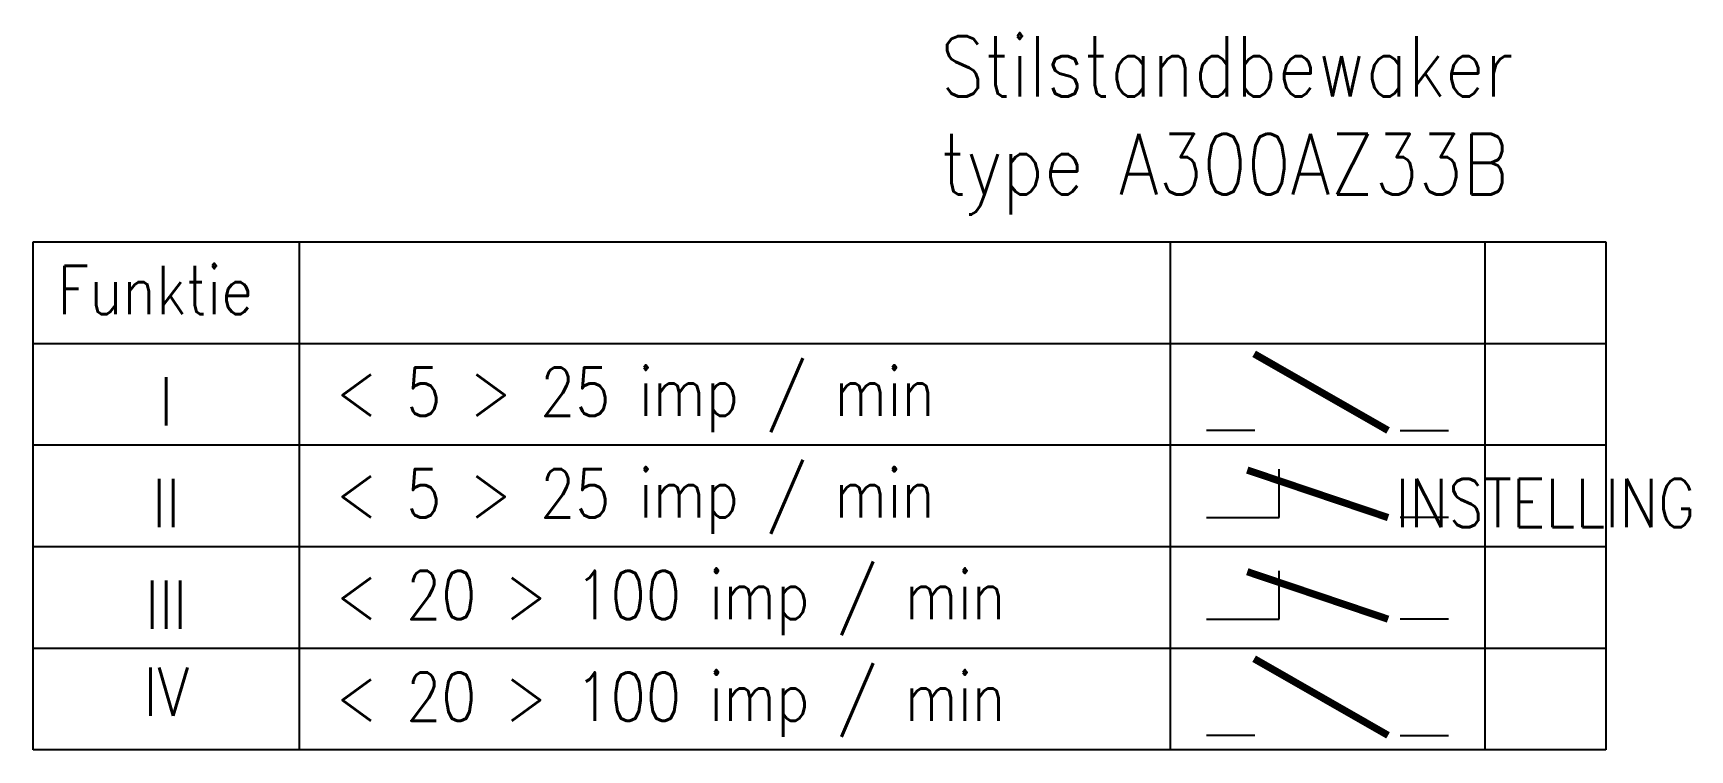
# Model space of a CAD drawing. Extents: x 180 to 248.5, y 156 to 185.6.
import ezdxf
from ezdxf.enums import TextEntityAlignment as Align

# ---------------------------------------------------------------- set-up
doc = ezdxf.new("R2010")
doc.units = 0
doc.header["$LTSCALE"] = 6
doc.linetypes.add('DASHED', pattern=[0])
for name, color, linetype in [('1', 8, 'CONTINUOUS'), ('10', 8, 'DASHED'), ('11', 30, 'DASHED'), ('12', 30, 'DASHED'), ('3', 30, 'CONTINUOUS')]:
    doc.layers.add(name, color=color, linetype=linetype)
doc.styles.get("Standard").update_dxf_attribs({"font": 'simplex', "width": 0.85})

# ---------------------------------------------------------------- blocks, each defined once
blk = doc.blocks.new('KNOH')
at = {"layer": '1', "color": 0}
for p, q in [((-5.5, 0), (-7.5, 0)), ((0.5, 0), (2.5, 0))]:
    blk.add_line(p, q, dxfattribs=at)
at = {"layer": '1', "color": 0, "const_width": 0.3}
blk.add_lwpolyline([(0, 0), (-5.535, 3.166)], dxfattribs=at)
at = {"layer": '10', "color": 0, "width": 0.95}
blk.add_attdef('N', text='', height=2.2, dxfattribs=at).set_placement((-7.208, 1), align=Align.RIGHT)
blk.add_attdef('N', (1.5, 1), '', height=2.2, dxfattribs=at)
at = {"layer": '11', "color": 0, "width": 0.85}
blk.add_attdef('BORD', (-8.135, 9.025), '', height=3.2, dxfattribs=at)
at = {"layer": '12', "color": 0}
blk.add_attdef('KODE', text='', height=3.2, dxfattribs=at).set_placement((-2.5, 6), align=Align.MIDDLE)
blk = doc.blocks.new('KNGH')
at = {"layer": '1', "color": 0}
for p, q in [((-4.5, 0), (-4.5, 2)), ((-7.5, 0), (-4.5, 0)), ((2.5, 0), (0.5, 0))]:
    blk.add_line(p, q, dxfattribs=at)
at = {"layer": '1', "color": 0, "const_width": 0.3}
blk.add_lwpolyline([(0, 0), (-5.818, 1.963)], dxfattribs=at)
at = {"layer": '10', "color": 0, "width": 0.95}
blk.add_attdef('N', text='', height=2.2, dxfattribs=at).set_placement((-7.067, 1), align=Align.RIGHT)
blk.add_attdef('N', (1.5, 1), '', height=2.2, dxfattribs=at)
at = {"layer": '11', "color": 0, "width": 0.85}
blk.add_attdef('BORD', (-7.159, 8.428), '', height=3.2, dxfattribs=at)
at = {"layer": '12', "color": 0, "width": 0.85}
blk.add_attdef('KODE', text='', height=3.2, dxfattribs=at).set_placement((-2.435, 4.001), align=Align.CENTER)

msp = doc.modelspace()

# ---------------------------------------------------------------- linework, layer by layer
at = {"layer": '1', "color": 0}
for p, q in [((180, 177), (240, 177)), ((180, 156), (180, 177)), ((191, 177), (191, 156)), ((227, 177), (227, 156)), ((240, 177), (240, 156)), ((240, 177), (245, 177)), ((245, 177), (245, 156)), ((180, 172.8), (240, 172.8)), ((240, 172.8), (245, 172.8)), ((180, 168.6), (240, 168.6)), ((240, 168.6), (245, 168.6)), ((180, 164.4), (240, 164.4)), ((240, 164.4), (245, 164.4)), ((180, 160.2), (240, 160.2)), ((240, 160.2), (245, 160.2)), ((240, 156), (180, 156)), ((245, 156), (240, 156))]:
    msp.add_line(p, q, dxfattribs=at)

# ---------------------------------------------------------------- block references
for name, p in [('KNOH', (236, 169.2)), ('KNGH', (236, 165.6)), ('KNGH', (236, 161.4)), ('KNOH', (236, 156.6))]:
    msp.add_blockref(name, p, dxfattribs=at)

# ---------------------------------------------------------------- texts
at = {"layer": '1', "color": 0, "width": 0.85}
for s, p in [('Funktie', (181, 174)), ('< 5 > 25 imp / min', (192.5, 169.8)), ('< 5 > 25 imp / min', (192.5, 165.6)), ('< 20 > 100 imp / min', (192.5, 161.4)), ('< 20 > 100 imp / min', (192.5, 157.2))]:
    msp.add_text(s, height=2, dxfattribs=at).set_placement(p)
for s, p in [('I', (185.5, 170.4)), ('II', (185.5, 166.2)), ('III', (185.5, 162)), ('IV', (185.5, 158.4))]:
    msp.add_text(s, height=2, dxfattribs=at).set_placement(p, align=Align.MIDDLE)
at = {"layer": '3', "color": 0, "width": 0.85}
for s, p in [('Stilstandbewaker', (217.5, 183)), ('type A300AZ33B', (217.5, 178.952))]:
    msp.add_text(s, height=2.5, dxfattribs=at).set_placement(p)
msp.add_attdef('INSTELLING', text='X', height=2, dxfattribs=at).set_placement((242.5, 166.2), align=Align.MIDDLE)

doc.saveas('drawing.dxf')
